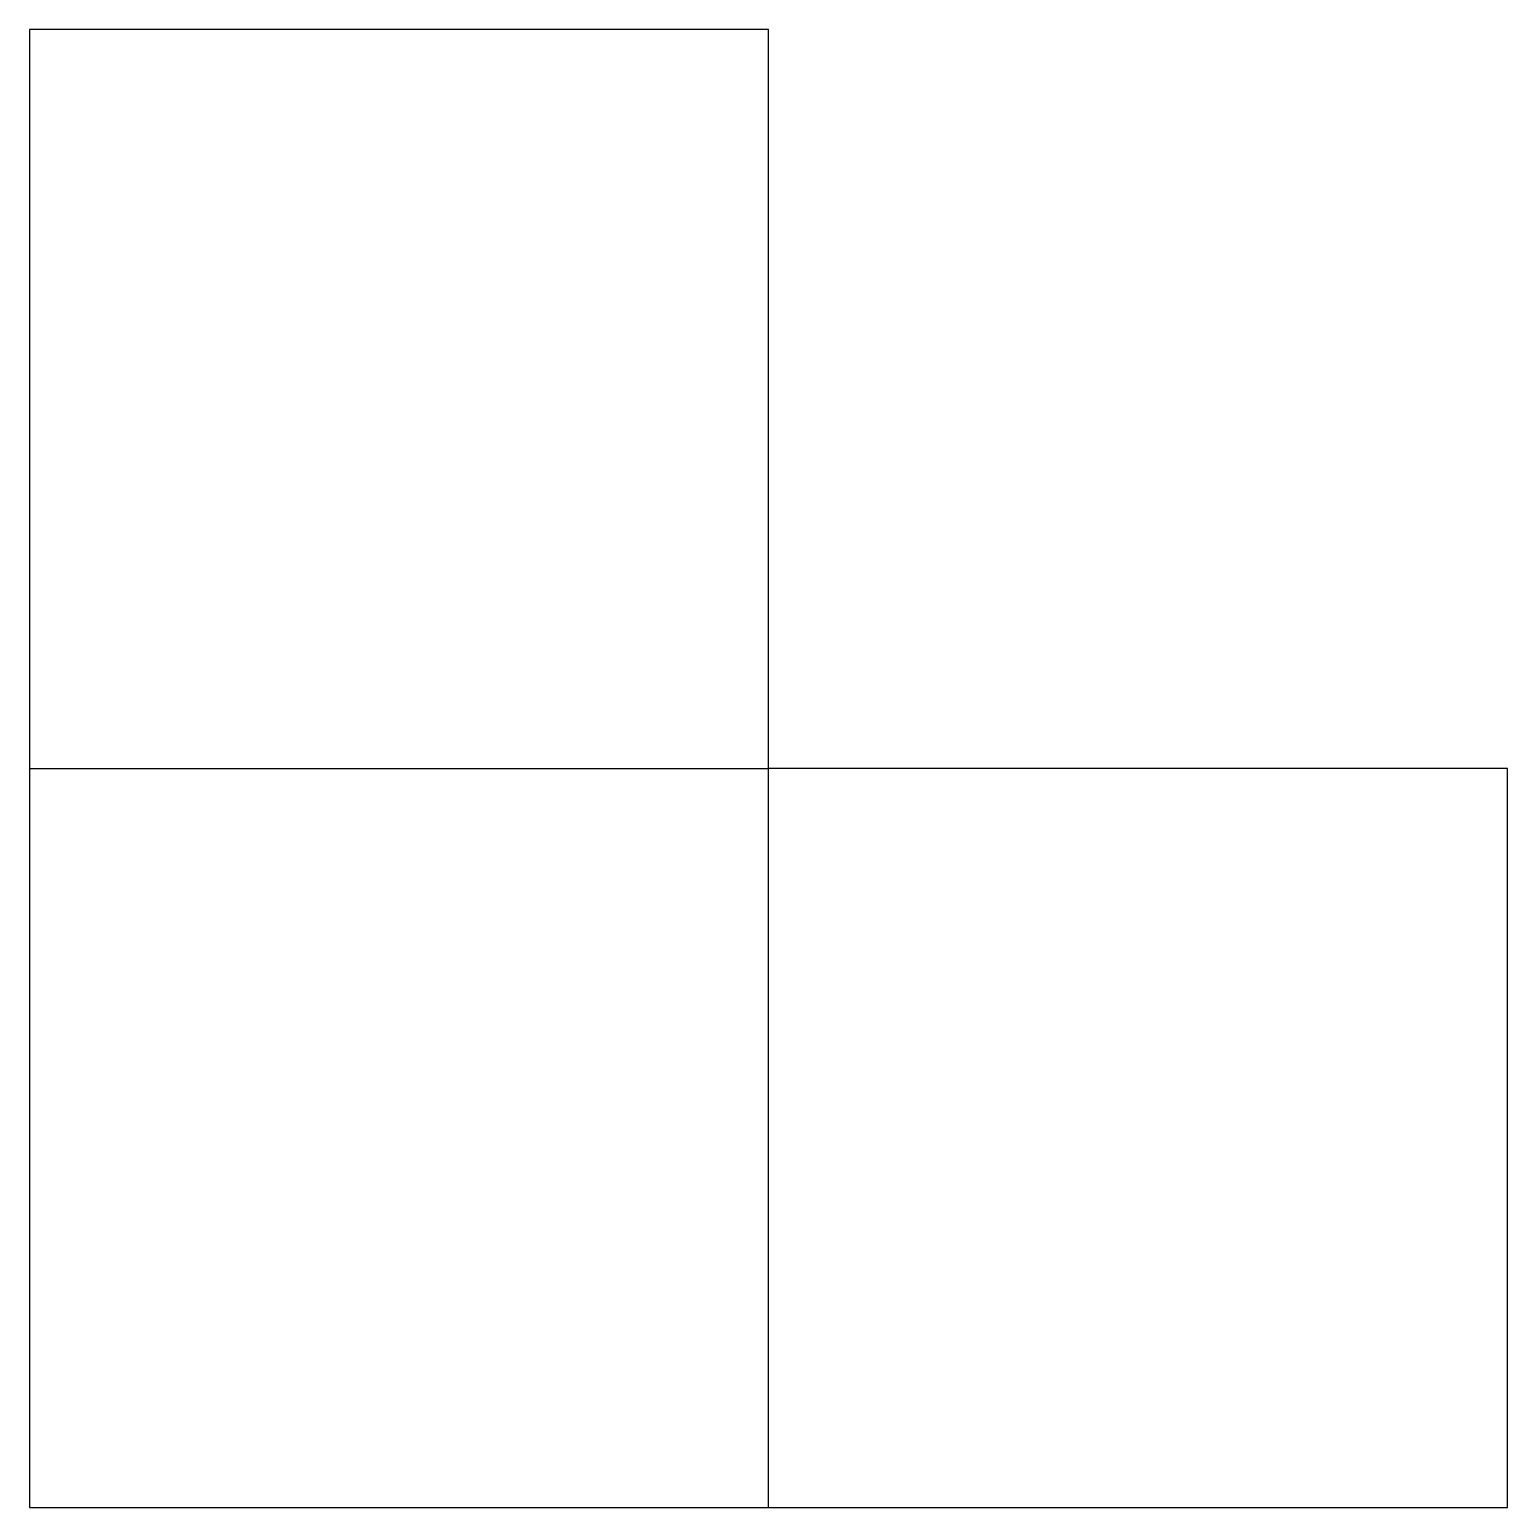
# Model space of a CAD drawing. Header units: metres. Extents: x 0 to 8, y 0 to 8.
import ezdxf

# ---------------------------------------------------------------- set-up
doc = ezdxf.new("R2010")
doc.units = ezdxf.units.M

msp = doc.modelspace()

# ---------------------------------------------------------------- linework, layer by layer
for p in [(0, 4), (4, 0)]:
    msp.add_line(p, (4, 4))
msp.add_lwpolyline([(0, 0), (8, 0), (8, 4), (4, 4), (4, 8), (0, 8), (0, 0)])

doc.saveas('drawing.dxf')
